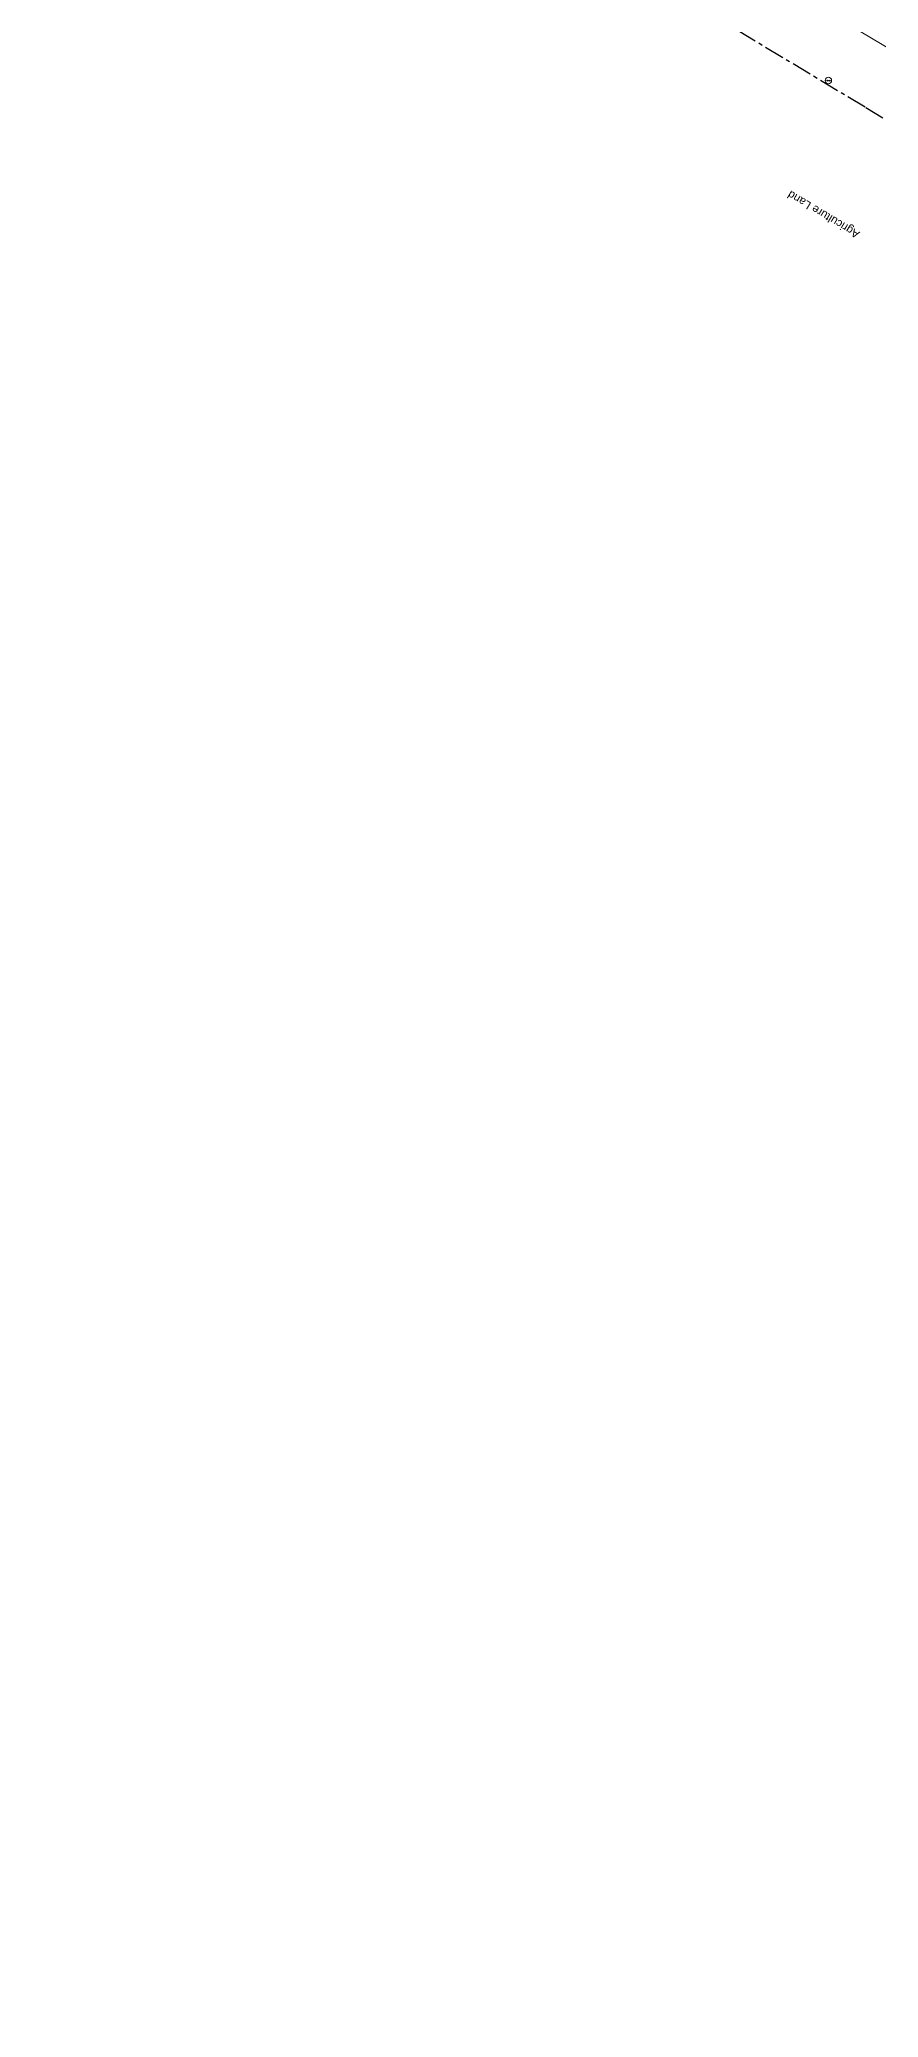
# Model space of a CAD drawing. Header units: metres. Extents: x 593168 to 611286, y 3401475 to 3412398.
# Drawn here: x 595412 to 595674, y 3410230 to 3410848 of the extents above; entities that cross this region are included whole.
import ezdxf

# ---------------------------------------------------------------- set-up
doc = ezdxf.new("R2010")
doc.units = ezdxf.units.M
doc.header["$MEASUREMENT"] = 0
doc.linetypes.add('CENTER', pattern=[2, 1.25, -0.25, 0.25, -0.25])
for name, color, linetype, lineweight in [('Electric Pole', 251, 'Continuous', 0), ('Existing IR Track', 7, 'Continuous', 0), ('Side Details', 251, 'Continuous', 0)]:
    doc.layers.add(name, color=color, linetype=linetype, lineweight=lineweight)
doc.layers.add('Existing Railway Boundary', color=7, linetype='CENTER')
doc.styles.get("Standard").update_dxf_attribs({"font": 'arial.ttf'})

# ---------------------------------------------------------------- blocks, each defined once
blk = doc.blocks.new('EP')
blk.add_hatch(color=8).paths.add_polyline_path([(-0.21, -0.05), (-0.21, 0.16), (-0.93, -0.01), (-0.31, 0.07), (-0.31, -0.19), (0.31, 0), (0.31, -0.24), (0.94, -0.01), (0.41, -0.1), (0.43, 0.15)])
at = {"color": 8}
for p, q in [((-0.93, -0.01), (-0.21, 0.16)), ((-0.31, 0.07), (-0.93, -0.01)), ((-0.31, -0.19), (-0.31, 0.07)), ((0.31, 0), (-0.31, -0.19)), ((-0.21, 0.16), (-0.21, -0.05)), ((-0.21, -0.05), (0.43, 0.15)), ((0.31, -0.24), (0.31, 0)), ((0.43, 0.15), (0.41, -0.1)), ((0.94, -0.01), (0.31, -0.24)), ((0.41, -0.1), (0.94, -0.01))]:
    blk.add_line(p, q, dxfattribs=at)
blk.add_circle((0, 0), 1, dxfattribs=at)

msp = doc.modelspace()

# ---------------------------------------------------------------- linework, layer by layer
at = {"layer": 'Existing IR Track', "color": 0, "lineweight": 15, "flags": 128}
msp.add_lwpolyline([(595680.7593, 3410843.2218), (595662.9439, 3410853.8717)], dxfattribs=at)
at = {"layer": 'Existing Railway Boundary', "ltscale": 5}
msp.add_lwpolyline([(596667.2219, 3410230.3128), (596552.5715, 3410300.8278), (596353.2672, 3410418.7139), (596319.8018, 3410440.5095), (596278.5061, 3410466.0808), (596234.8081, 3410491.4151), (596197.8735, 3410510.0694), (596147.1649, 3410540.8969), (596061.8544, 3410591.7041), (596019.4509, 3410617.0475), (595935.1346, 3410669.1451), (595882.345, 3410700.8951), (595847.8965, 3410722.1304), (595812.6684, 3410741.815), (595784.8688, 3410757.8556), (595756.8821, 3410774.948), (595709.6343, 3410802.9031), (595669.8324, 3410826.98), (595399.9234, 3410989.4837)], dxfattribs=at)

# ---------------------------------------------------------------- block references
at = {"layer": 'Electric Pole', "xscale": 0.9997078269980546, "yscale": 0.9997078269980546, "zscale": 0.9997078269980546}
msp.add_blockref('EP', (595658.3871, 3410835.3344, 258.9882), dxfattribs=at)

# ---------------------------------------------------------------- texts
at = {"layer": 'Side Details'}
msp.add_text('Agriculture Land', height=2.5, rotation=149, dxfattribs=at).set_placement((595668.3858, 3410787.9686, 156.3202))

doc.saveas('drawing.dxf')
